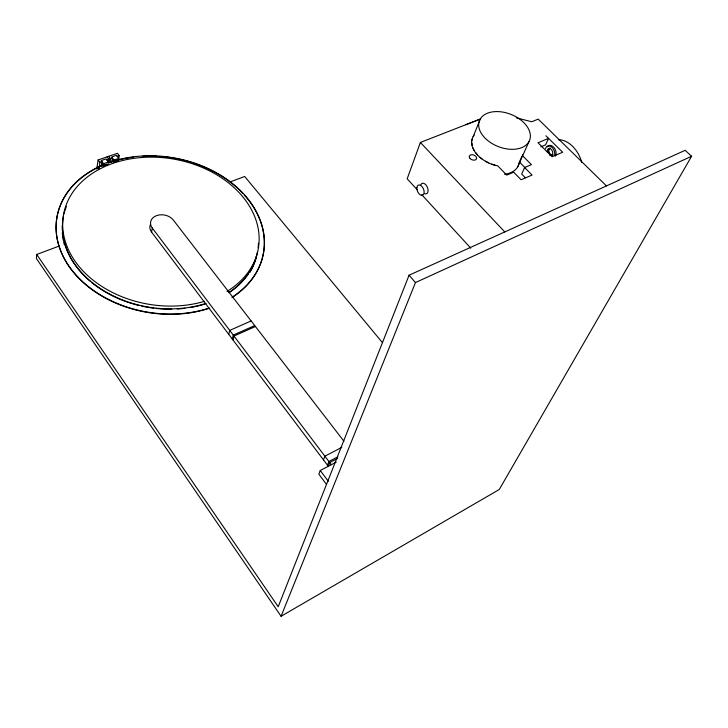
<?xml version="1.0" encoding="UTF-8"?>
<svg xmlns="http://www.w3.org/2000/svg" width="728" height="728" viewBox="0 0 728 728"><rect width="100%" height="100%" fill="white"/><g stroke="black" fill="none" stroke-linecap="round" stroke-linejoin="round"><path stroke-width="1.09" d="M36.709 254.481L36.4 258.54L281.072 616.279L499.262 489.498L691.6 156.256L685.148 150.314L409.072 275.22L278.205 606.752L36.709 254.481L58.986 246.128M96.742 169.096L98.134 159.951L117.426 153.299L119.201 155.61L118.464 160.615L113.741 162.262L112.148 160.16M99.19 168.304L99.909 162.298L98.134 159.951M465.774 124.725L478.323 119.829M101.383 166.585L101.984 161.58L99.909 162.298M103.312 165.893L103.585 163.691L101.219 160.56L105.988 158.913L108.354 162.026L108.072 164.237L103.312 165.893L101.72 163.782L102.757 163.427M104.058 164.546L103.931 165.575L102.694 163.937L102.43 166.084L101.392 166.439M108.117 161.78L108.49 158.777L110.037 158.249L109.537 162.244M108.445 162.208L108.818 159.214L107.043 156.884M109.855 162.672L110.365 158.677L108.59 156.347M111.912 161.962L112.43 157.958L110.365 158.677M112.895 161.953L113.104 160.315M113.741 162.262L114.032 160.06L111.657 156.957L116.38 155.319L118.764 158.413L114.032 160.06M114.351 161.944L114.487 160.924M337.637 458.413L329.711 462.562L328.273 466.248L151.597 232.105L152.279 228.046A12.385 9.191 9.7 0 1 156.411 215.688A12.385 9.191 9.7 0 1 173.291 220.02L343.953 441.259M228.738 334.298L229.73 330.385L251.142 320.939M232.287 338.993L233.297 335.089L254.718 325.58M232.996 339.94L234.006 336.027L255.437 326.508M522.631 154.664L522.349 155.528L531.422 164.637L524.624 167.522L521.685 174.047L525.37 177.805M480.717 118.892L420.393 142.451L407.18 178.806L417.144 189.671M472.499 138.548L471.808 140.695M323.459 459.869L324.925 456.147L341.76 447.411M336.281 462.098L320.247 470.506L318.846 474.183L326.217 484.047M327.473 465.183L328.901 461.497L337.819 456.838M473.173 136.691L480.371 118.773M281.072 616.279L415.47 282.555L691.6 156.256M521.903 156.402L519.41 161.998L525.434 168.104M517.745 166.785L528.919 141.733A26.945 17.308 21.4 0 0 499.79 111.703A26.945 17.308 21.4 0 0 484.875 137.92A26.945 17.308 21.4 0 0 528.919 141.733M540.804 146.856L545.591 144.863L548.575 138.384L538.01 142.761L552.106 156.738L562.68 152.252L545.927 135.781M229.83 182.046L244.681 176.476L382.409 342.615M103.585 163.691L108.354 162.026M103.995 165.065L106.688 164.128M114.414 161.434L117.081 160.506M106.752 159.923L108.818 159.214M117.153 156.32L119.201 155.61M495.158 165.302L491.855 164.137M516.325 117.799L531.677 121.767L538.21 119.146L606.47 185.913M488.579 162.881L485.558 161.17M482.582 159.432L480.07 157.312M477.641 155.146L475.803 152.771M524.624 167.522L532.068 175.057L521.093 179.771L513.659 172.172L506.734 175.111L497.643 165.766L495.55 165.42A26.59 17.335 21.6 0 1 474.128 135.108M420.393 142.451L504.768 231.932M421.749 194.695L470.807 248.184M409.072 275.22L415.47 282.555M152.279 228.046L331.322 464.701M97.306 166.967L98.653 168.75M320.247 470.506L328.337 481.29M474.046 150.396L473.009 147.921M472.062 145.454L471.89 143.07M552.798 155.028A3.695 2.475 66.2 0 1 548.866 152.234A3.695 2.475 66.2 0 1 550.423 148.13M420.866 184.821A5.624 3.303 67.2 0 1 425.143 184.148A5.624 3.303 67.2 0 1 428.064 190.772A5.624 3.303 67.2 0 1 424.788 193.721M519.155 162.471A26.426 17.345 21.6 0 1 504.531 174.265M558.458 139.74A25.134 16.962 65.4 0 1 581.763 162.399M545.509 148.63A6.47 4.332 66.2 0 1 551.433 146.919A6.47 4.332 66.2 0 1 554.59 155.501M547.32 146.874A6.461 4.341 66.2 0 1 553.871 147.438A6.461 4.341 66.2 0 1 555.382 156.156M550.386 155.528A3.695 2.475 66.2 0 1 549.676 155.264M547.529 152.398A3.695 2.475 66.2 0 1 549.003 148.548A3.695 2.475 66.2 0 1 552.552 151.715A3.695 2.475 66.2 0 1 551.069 155.564M552.989 154.809A3.695 2.475 66.2 0 1 549.194 152.744A3.695 2.475 66.2 0 1 549.695 148.203M151.597 232.105A12.34 9.182 9.7 0 1 150.196 224.988M257.439 252.143A98.635 73.628 9.7 0 1 229.111 292.383M206.097 303.376A98.635 73.628 9.7 0 1 103.603 290.599A98.635 73.628 9.7 0 1 63.509 216.143M64.009 213.905A98.635 73.628 9.7 0 1 66.475 206.324M258.413 243.152A98.635 73.628 9.7 0 1 258.112 247.666M204.541 301.292A98.862 73.646 9.7 0 1 62.717 226.463A98.862 73.646 9.7 0 1 199.308 166.275A98.862 73.646 9.7 0 1 227.027 291.391M255.938 258.34A98.48 73.601 9.6 0 1 249.922 272.354M64.383 244.799A98.48 73.601 9.6 0 1 63.818 242.597M63.336 240.386A98.48 73.601 9.6 0 1 62.772 237.064M62.499 234.844A98.48 73.601 9.6 0 1 62.326 232.642M256.62 255.746A98.608 73.619 9.7 0 1 249.75 271.735M248.548 273.601A98.608 73.619 9.7 0 1 229.029 292.702M204.941 304.04A98.608 73.619 9.7 0 1 190.345 307.516M185.012 308.29A98.608 73.619 9.7 0 1 177.332 308.981M171.763 309.182A98.608 73.619 9.7 0 1 156.129 308.463M153.872 308.199A98.608 73.619 9.7 0 1 141.578 306.079M139.385 305.569A98.608 73.619 9.7 0 1 112.203 295.714M111.193 295.204A98.608 73.619 9.7 0 1 91.701 282.528M89.999 281.108A98.608 73.619 9.7 0 1 74.857 264.61M74.183 263.645A98.608 73.619 9.7 0 1 62.399 225.562M244.262 194.968A104.787 78.251 9.7 0 1 232.723 297.097M209.682 308.162A104.787 78.251 9.7 0 1 70.78 268.941A104.787 78.251 9.7 0 1 103.067 165.165M109.464 162.708A104.787 78.251 9.7 0 1 111.539 162.007M119.055 159.842A104.787 78.251 9.7 0 1 133.615 157.121M142.424 156.32A104.787 78.251 9.7 0 1 157.021 156.283M159.259 156.411A104.787 78.251 9.7 0 1 229.265 181.399M230.139 182.055A104.787 78.251 9.7 0 1 242.77 193.348M115.834 160.388A104.814 78.251 9.7 0 1 246.264 196.851A104.814 78.251 9.7 0 1 231.877 297.379M208.709 308.199A104.814 78.251 9.7 0 1 70.197 267.777A104.814 78.251 9.7 0 1 104.159 164.392M109.5 162.38A104.814 78.251 9.7 0 1 113.686 161.015M470.151 158.586A3.84 2.539 21.1 0 0 476.44 159.013A3.84 2.539 21.1 0 0 472.272 154.7A3.84 2.539 21.1 0 0 470.151 158.586M416.871 187.642A5.515 3.221 67.2 0 0 421.958 195.368A5.515 3.221 67.2 0 0 422.677 187.396A5.515 3.221 67.2 0 0 416.871 187.642"/></g></svg>
